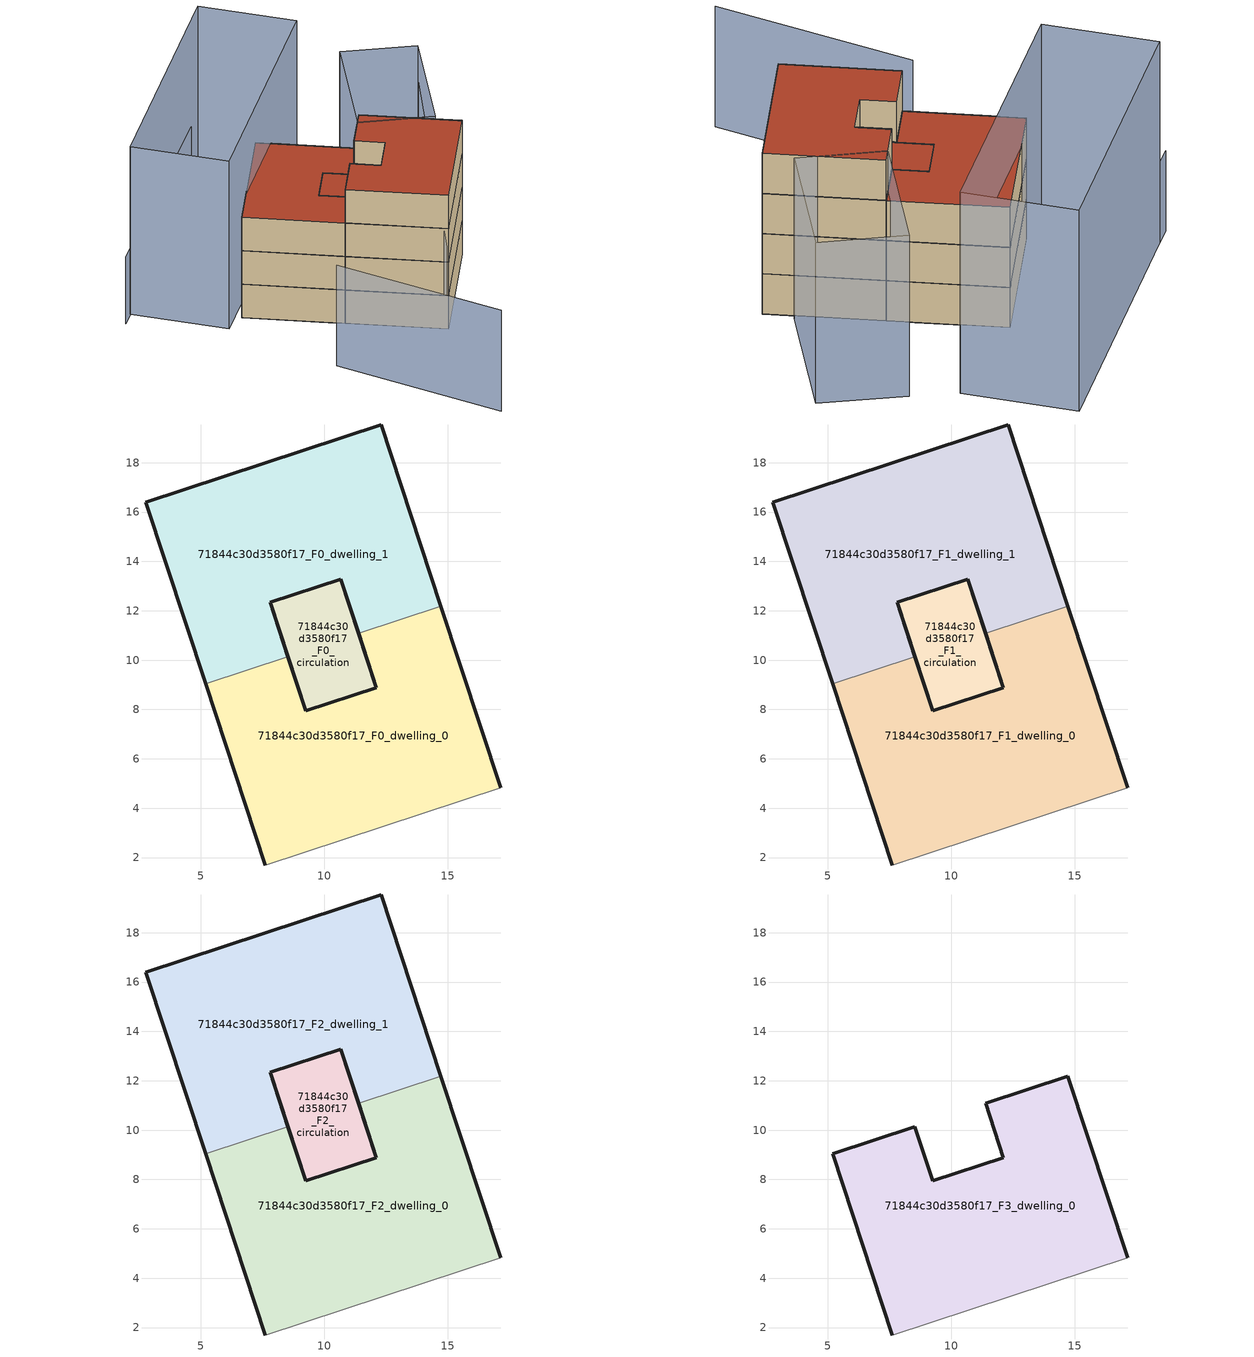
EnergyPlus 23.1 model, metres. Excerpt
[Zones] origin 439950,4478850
71844c30d3580f17_F0_dwelling_0
 floor ground (EU_floor_Construction): 17.14,4.84 14.72,12.18 11.39,11.08 12.11,8.88 9.25,7.94 8.53,10.14 5.19,9.04 7.6,1.7 z0
 wall outside (EU_wall_Construction): 7.6,1.7 5.19,9.04 / 8.53,10.14 9.25,7.94 12.11,8.88 11.39,11.08 / 14.72,12.18 17.14,4.84 z0:3
 wall adiabatic (EU_wall_Construction): 17.14,4.84 7.6,1.7 z0:3
 wall to 71844c30d3580f17_F0_dwelling_1 (EU_wall_Construction): 5.19,9.04 8.52,10.14 / 11.39,11.08 14.72,12.18 z0:3
71844c30d3580f17_F0_dwelling_1
 floor ground (EU_floor_Construction): 14.72,12.18 12.31,19.53 2.77,16.39 5.19,9.04 8.53,10.14 7.8,12.34 10.66,13.29 11.39,11.08 z0
 wall outside (EU_wall_Construction): 11.39,11.08 10.66,13.29 7.8,12.34 8.53,10.14 / 5.19,9.04 2.77,16.39 12.31,19.53 14.72,12.18 z0:3
71844c30d3580f17_F0_circulation
 floor ground (EU_floor_Construction): 12.11,8.88 10.66,13.29 7.8,12.34 9.25,7.94 z0
 wall outside (EU_wall_Construction): 9.25,7.94 7.8,12.34 10.66,13.29 12.11,8.88 9.25,7.94 z0:3
71844c30d3580f17_F1_dwelling_0
 floor to 71844c30d3580f17_F0_dwelling_0 (EU_floor_Construction): 17.14,4.84 14.72,12.18 11.39,11.08 12.11,8.88 9.25,7.94 8.52,10.14 5.19,9.04 7.6,1.7 z3
 wall outside (EU_wall_Construction): 7.6,1.7 5.19,9.04 / 8.53,10.14 9.25,7.94 12.11,8.88 11.39,11.08 / 14.72,12.18 17.14,4.84 z3:6
 wall adiabatic (EU_wall_Construction): 17.14,4.84 7.6,1.7 z3:6
 wall to 71844c30d3580f17_F1_dwelling_1 (EU_wall_Construction): 5.19,9.04 8.52,10.14 / 11.39,11.08 14.72,12.18 z3:6
71844c30d3580f17_F1_dwelling_1
 floor to 71844c30d3580f17_F0_dwelling_1 (EU_floor_Construction): 14.72,12.18 12.31,19.53 2.77,16.39 5.19,9.04 8.52,10.14 7.8,12.34 10.66,13.29 11.39,11.08 z3
 wall outside (EU_wall_Construction): 11.39,11.08 10.66,13.29 7.8,12.34 8.53,10.14 / 5.19,9.04 2.77,16.39 12.31,19.53 14.72,12.18 z3:6
71844c30d3580f17_F1_circulation
 floor to 71844c30d3580f17_F0_circulation (EU_floor_Construction): 12.11,8.88 10.66,13.29 7.8,12.34 9.25,7.94 z3
 wall outside (EU_wall_Construction): 9.25,7.94 7.8,12.34 10.66,13.29 12.11,8.88 9.25,7.94 z3:6
71844c30d3580f17_F2_dwelling_0
 floor to 71844c30d3580f17_F1_dwelling_0 (EU_floor_Construction): 17.14,4.84 14.72,12.18 11.39,11.08 12.11,8.88 9.25,7.94 8.52,10.14 5.19,9.04 7.6,1.7 z6
 wall outside (EU_wall_Construction): 7.6,1.7 5.19,9.04 / 8.53,10.14 9.25,7.94 12.11,8.88 11.39,11.08 / 14.72,12.18 17.14,4.84 z6:9
 wall adiabatic (EU_wall_Construction): 17.14,4.84 7.6,1.7 z6:9
 wall to 71844c30d3580f17_F2_dwelling_1 (EU_wall_Construction): 5.19,9.04 8.52,10.14 / 11.39,11.08 14.72,12.18 z6:9
71844c30d3580f17_F2_dwelling_1
 floor to 71844c30d3580f17_F1_dwelling_1 (EU_floor_Construction): 14.72,12.18 12.31,19.53 2.77,16.39 5.19,9.04 8.52,10.14 7.8,12.34 10.66,13.29 11.39,11.08 z6
 wall outside (EU_wall_Construction): 11.39,11.08 10.66,13.29 7.8,12.34 8.53,10.14 / 5.19,9.04 2.77,16.39 12.31,19.53 14.72,12.18 z6:9
 roof outside (EU_roof_Construction): 12.31,19.53 14.72,12.18 11.39,11.08 10.66,13.29 7.8,12.34 8.53,10.14 5.19,9.04 2.77,16.39 z9
71844c30d3580f17_F2_circulation
 floor to 71844c30d3580f17_F1_circulation (EU_floor_Construction): 12.11,8.88 10.66,13.29 7.8,12.34 9.25,7.94 z6
 wall outside (EU_wall_Construction): 9.25,7.94 7.8,12.34 10.66,13.29 12.11,8.88 9.25,7.94 z6:9
 roof outside (EU_roof_Construction): 10.66,13.29 12.11,8.88 9.25,7.94 7.8,12.34 z9
71844c30d3580f17_F3_dwelling_0
 floor to 71844c30d3580f17_F2_dwelling_0 (EU_floor_Construction): 17.14,4.84 14.72,12.18 11.39,11.08 12.11,8.88 9.25,7.94 8.52,10.14 5.19,9.04 7.6,1.7 z9
 wall outside (EU_wall_Construction): 7.6,1.7 5.19,9.04 8.53,10.14 9.25,7.94 12.11,8.88 11.39,11.08 14.72,12.18 17.14,4.84 z9:12
 wall adiabatic (EU_wall_Construction): 17.14,4.84 7.6,1.7 z9:12
 roof outside (EU_roof_Construction): 14.72,12.18 17.14,4.84 7.6,1.7 5.19,9.04 8.53,10.14 9.25,7.94 12.11,8.88 11.39,11.08 z12
shading: -0.23,7.34 -0.76,-6.29 / 5.34,0.84 24.64,11.75 z0:9; 24.89,11.9 16.83,6.87 / 16.83,6.87 13.73,11.84 / 13.73,11.84 21.79,16.87 / 21.79,16.87 24.89,11.9 z0:12; 20.22,19.65 1.05,16.63 / 1.05,16.63 -0.13,24.15 / -0.13,24.15 19.03,27.17 / 19.03,27.17 20.22,19.65 z0:15; 16.4,26.52 -1.44,23.96 z0:6
[Building]
EU S2 Campaign: North Axis=0; Terrain=City; Solar Distribution=FullExterior
[Site:Location]
Madrid: Latitude=40.5; Longitude=-3.5; Time Zone=1; Elevation=609
[SizingPeriod:WeatherFileDays]
AnnualSizingPeriod: Begin Month=1; Begin Day of Month=1; End Month=12; End Day of Month=31; Day of Week for Start Day=Monday; Use Weather File Daylight Saving Period=No; Use Weather File Rain and Snow Indicators=No
[MATERIAL]
EU_InternalMass_Material: Roughness=MediumRough; Thickness=0.1; Conductivity=1; Density=1800; Specific Heat=900; Thermal Absorptance=0.9; Solar Absorptance=0.7; Visible Absorptance=0.7
[MATERIAL:NOMASS] Roughness=MediumRough; Thermal Absorptance=0.9; Solar Absorptance=0.7; Visible Absorptance=0.7
Name | Thermal Resistance
EU_wall_NoMass | 1.60022
EU_roof_NoMass | 1.57597
EU_floor_NoMass | 0.470652
[CONSTRUCTION]
EU_wall_Construction: EU_wall_NoMass
EU_roof_Construction: EU_roof_NoMass
EU_floor_Construction: EU_floor_NoMass
EU_InternalMass_Construction: EU_InternalMass_Material
[ZONE] Type=1; Multiplier=1; Ceiling Height=autocalculate; Floor Area=autocalculate; Part of Total Floor Area=Yes
Name | Volume
71844c30d3580f17_F0_dwelling_0 | 211.974
71844c30d3580f17_F1_dwelling_0; 71844c30d3580f17_F2_dwelling_0; 71844c30d3580f17_F3_dwelling_0; 71844c30d3580f17_F0_dwelling_1; 71844c30d3580f17_F1_dwelling_1; 71844c30d3580f17_F2_dwelling_1 | 211.975
71844c30d3580f17_F0_circulation | 41.9183
71844c30d3580f17_F1_circulation; 71844c30d3580f17_F2_circulation | 41.9187
[INTERNALMASS] Construction=EU_InternalMass_Construction
Name | Zone or ZoneList | Surface Area
71844c30d3580f17_F0_dwelling_0_EU_InternalMass | 71844c30d3580f17_F0_dwelling_0 | 70.6583
71844c30d3580f17_F0_dwelling_1_EU_InternalMass | 71844c30d3580f17_F0_dwelling_1 | 70.6583
71844c30d3580f17_F1_dwelling_0_EU_InternalMass | 71844c30d3580f17_F1_dwelling_0 | 70.6583
71844c30d3580f17_F1_dwelling_1_EU_InternalMass | 71844c30d3580f17_F1_dwelling_1 | 70.6583
71844c30d3580f17_F2_dwelling_0_EU_InternalMass | 71844c30d3580f17_F2_dwelling_0 | 70.6583
71844c30d3580f17_F2_dwelling_1_EU_InternalMass | 71844c30d3580f17_F2_dwelling_1 | 70.6583
71844c30d3580f17_F3_dwelling_0_EU_InternalMass | 71844c30d3580f17_F3_dwelling_0 | 155.247
[OTHEREQUIPMENT] Fuel Type=Electricity; Design Level Calculation Method=Watts/Area; Power per Zone Floor Area=1; Fraction Latent=0; Fraction Radiant=0; Fraction Lost=0; Carbon Dioxide Generation Rate=0; EndUse Subcategory=EU_Step8_InternalGains
Name | Zone or ZoneList or Space or SpaceList | Schedule
EU_Step8_InternalGain_71844c30d3580f17_F0_dwelling_0_f000 | 71844c30d3580f17_F0_dwelling_0 | EU_Step8_GainSchedule_71844c30d3580f17_F0_dwelling_0_f000
EU_Step8_InternalGain_71844c30d3580f17_F0_dwelling_1_f000 | 71844c30d3580f17_F0_dwelling_1 | EU_Step8_GainSchedule_71844c30d3580f17_F0_dwelling_1_f000
EU_Step8_InternalGain_71844c30d3580f17_F1_dwelling_0_f000 | 71844c30d3580f17_F1_dwelling_0 | EU_Step8_GainSchedule_71844c30d3580f17_F1_dwelling_0_f000
EU_Step8_InternalGain_71844c30d3580f17_F1_dwelling_1_f000 | 71844c30d3580f17_F1_dwelling_1 | EU_Step8_GainSchedule_71844c30d3580f17_F1_dwelling_1_f000
EU_Step8_InternalGain_71844c30d3580f17_F2_dwelling_0_f000 | 71844c30d3580f17_F2_dwelling_0 | EU_Step8_GainSchedule_71844c30d3580f17_F2_dwelling_0_f000
EU_Step8_InternalGain_71844c30d3580f17_F2_dwelling_1_f000 | 71844c30d3580f17_F2_dwelling_1 | EU_Step8_GainSchedule_71844c30d3580f17_F2_dwelling_1_f000
EU_Step8_InternalGain_71844c30d3580f17_F3_dwelling_0_f000 | 71844c30d3580f17_F3_dwelling_0 | EU_Step8_GainSchedule_71844c30d3580f17_F3_dwelling_0_f000
[ZONEINFILTRATION:DESIGNFLOWRATE] Schedule=EU_AlwaysOn; Design Flow Rate Calculation Method=Flow/Area; Flow Rate per Floor Area=0.0005; Constant Term Coefficient=1; Temperature Term Coefficient=0; Velocity Term Coefficient=0; Velocity Squared Term Coefficient=0
Name | Zone or ZoneList or Space or SpaceList
EU_Circulation_Infiltration_71844c30d3580f17_F0_circulation | 71844c30d3580f17_F0_circulation
EU_Circulation_Infiltration_71844c30d3580f17_F1_circulation | 71844c30d3580f17_F1_circulation
EU_Circulation_Infiltration_71844c30d3580f17_F2_circulation | 71844c30d3580f17_F2_circulation
[ZONEVENTILATION:DESIGNFLOWRATE] Schedule=EU_AlwaysOn; Design Flow Rate Calculation Method=AirChanges/Hour; Air Changes per Hour=0.480704; Ventilation Type=Natural; Fan Pressure Rise=0; Fan Total Efficiency=1; Constant Term Coefficient=1; Temperature Term Coefficient=0; Velocity Term Coefficient=0; Velocity Squared Term Coefficient=0; Minimum Indoor Temperature=-100; Maximum Indoor Temperature=100; Delta Temperature=-100; Minimum Outdoor Temperature=-100; Maximum Outdoor Temperature=100; Maximum Wind Speed=40
Name | Zone or ZoneList or Space or SpaceList
EU_ConstantAir_71844c30d3580f17_F0_dwelling_0 | 71844c30d3580f17_F0_dwelling_0
EU_ConstantAir_71844c30d3580f17_F0_dwelling_1 | 71844c30d3580f17_F0_dwelling_1
EU_ConstantAir_71844c30d3580f17_F1_dwelling_0 | 71844c30d3580f17_F1_dwelling_0
EU_ConstantAir_71844c30d3580f17_F1_dwelling_1 | 71844c30d3580f17_F1_dwelling_1
EU_ConstantAir_71844c30d3580f17_F2_dwelling_0 | 71844c30d3580f17_F2_dwelling_0
EU_ConstantAir_71844c30d3580f17_F2_dwelling_1 | 71844c30d3580f17_F2_dwelling_1
EU_ConstantAir_71844c30d3580f17_F3_dwelling_0 | 71844c30d3580f17_F3_dwelling_0
[HVACTEMPLATE:THERMOSTAT] Constant Heating Setpoint=20; Constant Cooling Setpoint=50
EU_HeatOnly_71844c30d3580f17_F0_dwelling_0; EU_HeatOnly_71844c30d3580f17_F0_dwelling_1; EU_HeatOnly_71844c30d3580f17_F1_dwelling_0; EU_HeatOnly_71844c30d3580f17_F1_dwelling_1; EU_HeatOnly_71844c30d3580f17_F2_dwelling_0; EU_HeatOnly_71844c30d3580f17_F2_dwelling_1; EU_HeatOnly_71844c30d3580f17_F3_dwelling_0
[HVACTEMPLATE:ZONE:IDEALLOADSAIRSYSTEM] System Availability Schedule=EU_AlwaysOn; Maximum Heating Supply Air Temperature=50; Minimum Cooling Supply Air Temperature=13; Maximum Heating Supply Air Humidity Ratio=0.0156; Minimum Cooling Supply Air Humidity Ratio=0.0077; Heating Limit=NoLimit; Cooling Limit=NoLimit; Heating Availability Schedule=EU_AlwaysOn; Cooling Availability Schedule=EU_CoolingOff; Dehumidification Control Type=ConstantSensibleHeatRatio; Cooling Sensible Heat Ratio=0.7; Dehumidification Setpoint=60; Humidification Control Type=None; Humidification Setpoint=30; Outdoor Air Method=None; Outdoor Air Flow Rate per Person=0.00944; Outdoor Air Flow Rate per Zone Floor Area=0; Outdoor Air Flow Rate per Zone=0; Demand Controlled Ventilation Type=None; Outdoor Air Economizer Type=NoEconomizer; Heat Recovery Type=None; Sensible Heat Recovery Effectiveness=0.7; Latent Heat Recovery Effectiveness=0.65
Name | Template Thermostat
71844c30d3580f17_F0_dwelling_0 | EU_HeatOnly_71844c30d3580f17_F0_dwelling_0
71844c30d3580f17_F0_dwelling_1 | EU_HeatOnly_71844c30d3580f17_F0_dwelling_1
71844c30d3580f17_F1_dwelling_0 | EU_HeatOnly_71844c30d3580f17_F1_dwelling_0
71844c30d3580f17_F1_dwelling_1 | EU_HeatOnly_71844c30d3580f17_F1_dwelling_1
71844c30d3580f17_F2_dwelling_0 | EU_HeatOnly_71844c30d3580f17_F2_dwelling_0
71844c30d3580f17_F2_dwelling_1 | EU_HeatOnly_71844c30d3580f17_F2_dwelling_1
71844c30d3580f17_F3_dwelling_0 | EU_HeatOnly_71844c30d3580f17_F3_dwelling_0
[SIZING:ZONE] Zone Cooling Design Supply Air Temperature Input Method=SupplyAirTemperature; Zone Cooling Design Supply Air Temperature=13; Zone Heating Design Supply Air Temperature Input Method=SupplyAirTemperature; Zone Heating Design Supply Air Temperature=50; Zone Cooling Design Supply Air Humidity Ratio=0.008; Zone Heating Design Supply Air Humidity Ratio=0.008; Cooling Design Air Flow Method=DesignDay; Cooling Design Air Flow Rate=0; Cooling Minimum Air Flow per Zone Floor Area=0.000762; Cooling Minimum Air Flow=0; Cooling Minimum Air Flow Fraction=0.2; Heating Design Air Flow Method=DesignDay; Heating Design Air Flow Rate=0; Heating Maximum Air Flow per Zone Floor Area=0.002032; Heating Maximum Air Flow=0.141576; Heating Maximum Air Flow Fraction=0.3; Account for Dedicated Outdoor Air System=No; Dedicated Outdoor Air System Control Strategy=NeutralSupplyAir; Dedicated Outdoor Air Low Setpoint Temperature for Design=autosize; Dedicated Outdoor Air High Setpoint Temperature for Design=autosize; Zone Load Sizing Method=Sensible Load Only No Latent Load; Zone Latent Cooling Design Supply Air Humidity Ratio Input Method=HumidityRatioDifference; Zone Cooling Design Supply Air Humidity Ratio Difference=0.005; Zone Latent Heating Design Supply Air Humidity Ratio Input Method=HumidityRatioDifference; Zone Humidification Design Supply Air Humidity Ratio Difference=0.005
71844c30d3580f17_F0_dwelling_0; 71844c30d3580f17_F0_dwelling_1; 71844c30d3580f17_F1_dwelling_0; 71844c30d3580f17_F1_dwelling_1; 71844c30d3580f17_F2_dwelling_0; 71844c30d3580f17_F2_dwelling_1; 71844c30d3580f17_F3_dwelling_0
[SCHEDULE:CONSTANT]
Name | Hourly Value
EU_AlwaysOn | 1
EU_CoolingOff | 0
[SCHEDULE:FILE] Column Number=1; Rows to Skip at Top=0; Number of Hours of Data=8760; Column Separator=Comma; Interpolate to Timestep=No; Minutes per Item=60; Adjust Schedule for Daylight Savings=Yes
Name | File
EU_Step8_GainSchedule_71844c30d3580f17_F0_dwelling_0_f000 | ../../schedules/71844c30d3580f17/71844c30d3580f17_F0_dwelling_0_f000_gain.csv
EU_Step8_GainSchedule_71844c30d3580f17_F0_dwelling_1_f000 | ../../schedules/71844c30d3580f17/71844c30d3580f17_F0_dwelling_1_f000_gain.csv
EU_Step8_GainSchedule_71844c30d3580f17_F1_dwelling_0_f000 | ../../schedules/71844c30d3580f17/71844c30d3580f17_F1_dwelling_0_f000_gain.csv
EU_Step8_GainSchedule_71844c30d3580f17_F1_dwelling_1_f000 | ../../schedules/71844c30d3580f17/71844c30d3580f17_F1_dwelling_1_f000_gain.csv
EU_Step8_GainSchedule_71844c30d3580f17_F2_dwelling_0_f000 | ../../schedules/71844c30d3580f17/71844c30d3580f17_F2_dwelling_0_f000_gain.csv
EU_Step8_GainSchedule_71844c30d3580f17_F2_dwelling_1_f000 | ../../schedules/71844c30d3580f17/71844c30d3580f17_F2_dwelling_1_f000_gain.csv
EU_Step8_GainSchedule_71844c30d3580f17_F3_dwelling_0_f000 | ../../schedules/71844c30d3580f17/71844c30d3580f17_F3_dwelling_0_f000_gain.csv
